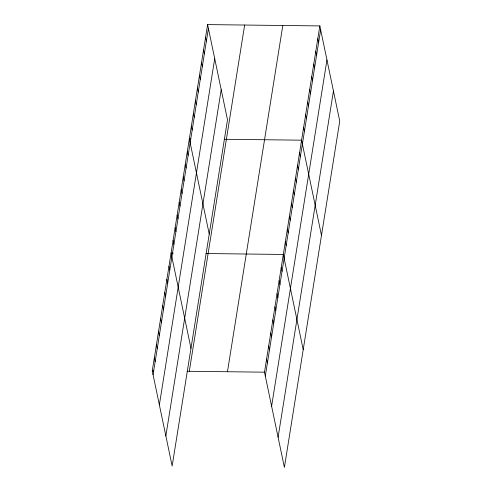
<?xml version="1.0" encoding="UTF-8"?>
<svg xmlns="http://www.w3.org/2000/svg" width="492" height="492" viewBox="0 0 492 492"><rect width="100%" height="100%" fill="white"/><g stroke="black" fill="none" stroke-linecap="round" stroke-linejoin="round"><path stroke-width="0.74" d="M207.606 24.6L227.501 119.827L172.151 466.078L152.256 370.851L207.606 24.6L319.849 25.922L339.744 121.149L284.394 467.4L264.499 372.173L319.849 25.922M153.067 374.726L208.417 28.481M159.365 404.873L214.715 58.622M165.853 435.93L221.203 89.685M189.297 371.288L244.647 25.037M227.458 371.737L282.808 25.486M265.311 376.054L320.655 29.803M271.609 406.195L326.952 59.95M278.097 437.253L333.447 91.008M190.791 138.879L189.34 138.861L209.235 234.087M224.204 139.273L301.584 140.183L321.479 235.416M173.258 253.152L171.075 253.122L190.97 348.354M205.939 253.534L283.318 254.45L303.213 349.677M152.256 370.851L153.713 370.863M187.12 371.263L264.499 372.173M317.82 38.622L318.632 42.496M315.79 51.316L316.602 55.196M313.761 64.009L314.572 67.89M311.731 76.709L312.543 80.583M309.702 89.403L310.513 93.283M307.672 102.096L308.484 105.977M305.643 114.796L306.454 118.67M303.613 127.49L304.425 131.37M299.554 152.883L300.366 156.763M297.525 165.576L298.337 169.457M295.495 178.276L296.307 182.151M293.466 190.97L294.277 194.85M291.436 203.663L292.248 207.544M289.407 216.363L290.219 220.238M287.377 229.057L288.189 232.937M285.348 241.75L286.159 245.631M281.227 267.531L282.039 271.406M279.136 280.606L279.948 284.487M277.045 293.687L277.857 297.568M274.954 306.768L275.766 310.649M272.863 319.849L273.675 323.73M270.772 332.93L271.584 336.811M205.576 37.294L206.388 41.174M268.681 346.011L269.493 349.892M203.547 49.993L204.358 53.868M266.59 359.092L267.402 362.973M201.517 62.687L202.329 66.568M199.488 75.381L200.299 79.261M197.458 88.08L198.27 91.961M195.429 100.774L196.24 104.655M193.399 113.474L194.211 117.348M191.37 126.167L192.181 130.048M187.311 151.561L188.122 155.435M185.281 164.254L186.093 168.135M183.252 176.948L184.063 180.828M181.222 189.648L182.034 193.522M179.193 202.341L180.004 206.222M177.163 215.035L177.975 218.915M175.134 227.734L175.945 231.615M173.104 240.428L173.916 244.309M168.984 266.203L169.795 270.083M166.893 279.284L167.704 283.164M164.802 292.365L165.613 296.245M162.711 305.446L163.522 309.327M160.62 318.527L161.431 322.408M158.529 331.608L159.34 335.489M156.438 344.689L157.249 348.57M154.347 357.77L155.158 361.651"/></g></svg>
